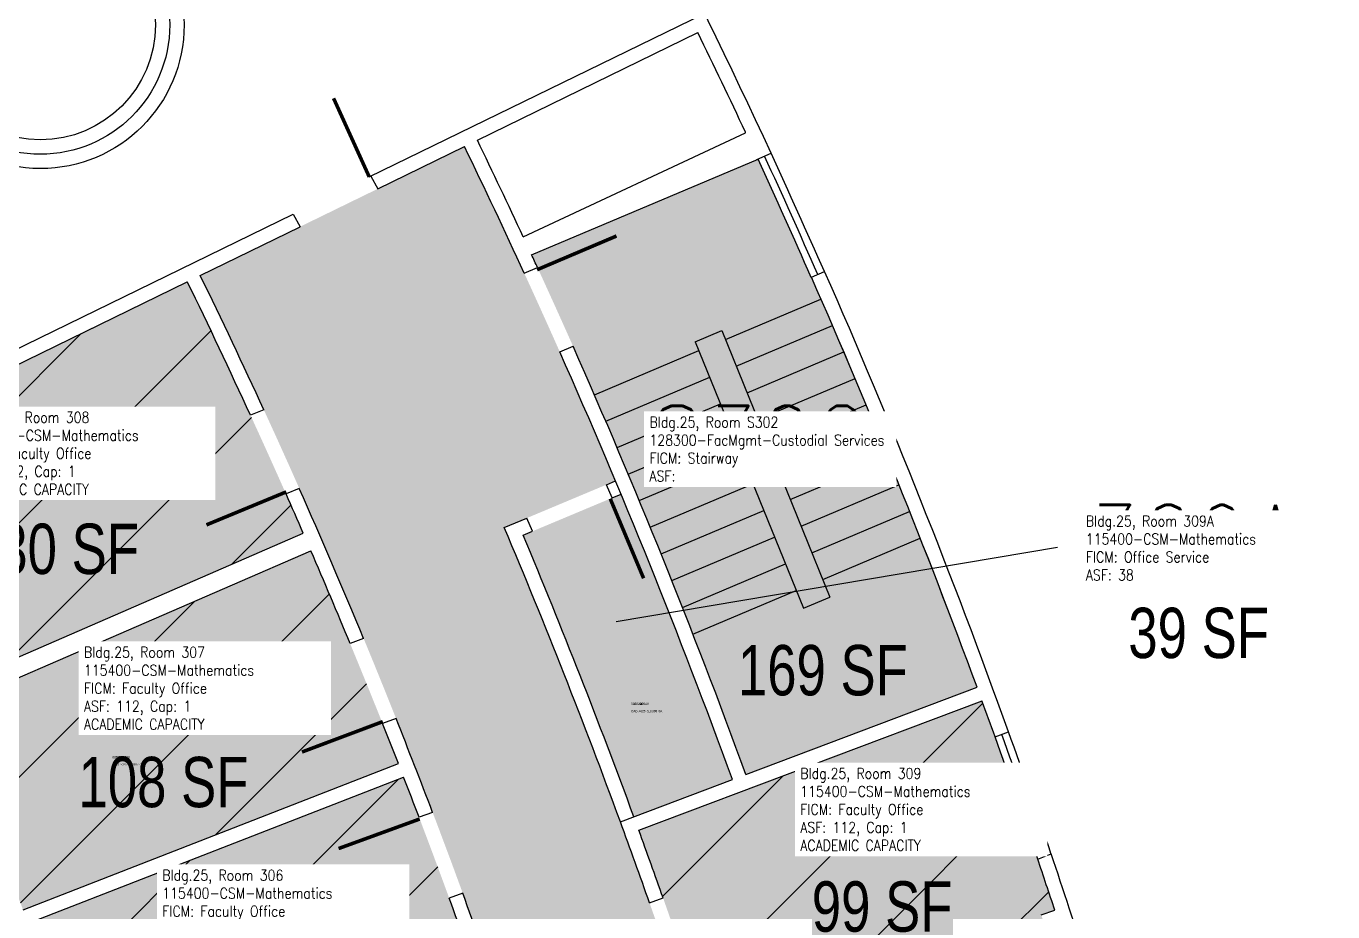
# Model space of a CAD drawing. Header units: inches. Extents: x -325 to 762, y 0 to 3497.
# Drawn here: x 57 to 603, y 2756 to 3125 of the extents above; entities that cross this region are included whole.
import ezdxf
from ezdxf.enums import TextEntityAlignment as Align

# ---------------------------------------------------------------- set-up
doc = ezdxf.new("R2010")
doc.units = ezdxf.units.IN
doc.header["$LTSCALE"] = 10
doc.header["$MEASUREMENT"] = 0
for name, color, linetype in [('A-DOOR', 2, 'CONTINUOUS'), ('A-FLOR', 3, 'CONTINUOUS'), ('A-GLAZ', 1, 'CONTINUOUS'), ('A-GLAZ-SILL', 2, 'CONTINUOUS'), ('A-IDEN-CNUM', 7, 'CONTINUOUS'), ('A-IDEN-RNUM', 7, 'CONTINUOUS'), ('A-IDEN-SNUM', 4, 'CONTINUOUS'), ('A-IDEN-VNUM', 4, 'CONTINUOUS'), ('A-WALL', 5, 'CONTINUOUS'), ('AREA-TEXT', 3, 'CONTINUOUS'), ('Rooms-Capacity', 4, 'CONTINUOUS'), ('Rooms-Category-Color', 7, 'CONTINUOUS'), ('Rooms-College-Color', 7, 'CONTINUOUS'), ('Rooms-Department-Color', 7, 'CONTINUOUS'), ('Rooms-Division-Color', 7, 'CONTINUOUS'), ('Rooms-Information', 7, 'CONTINUOUS')]:
    doc.layers.add(name, color=color, linetype=linetype)
doc.styles.add('AREA', font='arial.ttf', dxfattribs={"width": 0.75, "height": 24})
doc.styles.add('ROOMSNUMBER', font='txt', dxfattribs={"height": 0.03})
doc.styles.add('ROOMVNUMBER', font='simplex.shx', dxfattribs={"width": 0.85})
pattern_1 = [(45, (0, 0), (-26.51650429449553, 26.51650429449553), [])]

msp = doc.modelspace()

# ---------------------------------------------------------------- hatches: boundary and pattern name
at = {"layer": 'Rooms-Capacity'}
h = msp.add_hatch(dxfattribs=at)
h.set_pattern_fill('ANSI31', color=256, scale=300, style=0)
h.set_pattern_definition(pattern_1)
edge = h.paths.add_edge_path()
edge.add_arc((-2305.089014902891, 1834.524639947585), 2703.000007867759, 23.53547173843331, 25.98488644532429)
edge.add_line((124.6637737826691, 3018.800971049349), (-26.3289932458415, 2945.145098803098))
edge.add_arc((-2305.088993964805, 1834.524649644153), 2534.999984806057, 23.541085229107125, 25.983645560857383, ccw=False)
edge.add_line((18.93284542870379, 2847.020285678561), (173.0566222743378, 2913.877799702342))
h = msp.add_hatch(dxfattribs=at)
h.set_pattern_fill('ANSI31', color=256, scale=300, style=0)
h.set_pattern_definition(pattern_1)
edge = h.paths.add_edge_path()
edge.add_arc((-2305.08899311188, 1834.524648749717), 2702.999984369502, 21.33213882878132, 23.36606441070555)
edge.add_line((176.2371260450468, 2906.545919943134), (22.11334919941282, 2839.688405944499))
edge.add_arc((-2305.089010821953, 1834.524642262269), 2535.000003216735, 21.335322365506784, 23.360450886171577, ccw=False)
edge.add_line((56.18011406075811, 2756.82239038078), (212.7212266625152, 2817.805184863972))
h = msp.add_hatch(dxfattribs=at)
h.set_pattern_fill('ANSI31', color=256, scale=300, style=0)
h.set_pattern_definition(pattern_1)
edge = h.paths.add_edge_path()
edge.add_arc((-2305.089009581289, 1834.524638304884), 2934.000003284265, 18.2191393767292, 18.28296586338976)
edge.add_arc((-2305.089064226916, 1834.524713905711), 2934.000031454567, 18.277724536298194, 18.282964126798618, ccw=False)
edge.add_line((480.8832717576311, 2754.695528322364), (486.5650199466631, 2756.62430689251))
edge.add_arc((-2305.089007656739, 1834.524643169805), 2939.999999944188, 18.27869160799702, 20.08256463377256)
edge.add_line((456.1554226019666, 2844.043932751286), (313.0091624894426, 2789.998855851124))
edge.add_arc((-2305.089007668371, 1834.524642798017), 2787.000000070532, 18.19109773667691, 20.049540316942114, ccw=False)
edge.add_line((342.6183174290941, 2704.590686853508), (481.822721365957, 2751.846295729744))
h = msp.add_hatch(dxfattribs=at)
h.set_pattern_fill('ANSI31', color=256, scale=300, style=0)
h.set_pattern_definition(pattern_1)
edge = h.paths.add_edge_path()
edge.add_arc((-2305.089037349069, 1834.524632199203), 2703.00003158322, 19.18166740031758, 21.20495614433664)
edge.add_line((214.8976650798008, 2812.21384167252), (58.35645189520574, 2751.231008034664))
edge.add_arc((-2305.088999575169, 1834.524645971811), 2534.999991385111, 19.185924228670274, 21.199711029841012, ccw=False)
edge.add_line((89.10982680705047, 2667.613438401836), (247.844615254669, 2722.634386757853))
at = {"layer": 'Rooms-Category-Color', "true_color": 0xadadad}
h = msp.add_hatch(color=253, dxfattribs=at)
edge = h.paths.add_edge_path()
edge.add_arc((-2305.089012571206, 1834.524642615237), 2685.000004883859, 2.680122461060307, 6.009516619147803, ccw=False)
edge.add_line((376.9740249776528, 1960.074986463877), (400.9176876248107, 1961.838290253188))
edge.add_arc((-2305.089007621355, 1834.524643226175), 2708.999999895975, -0.14923716504131335, 2.6936960249763047, ccw=False)
edge.add_line((403.9018028677688, 1827.468573365825), (361.9015771598802, 1827.438024315516))
edge.add_arc((-2690.659521096482, 1847.663844266196), 3052.628104172004, 356.47616770335486, 359.6203721645956, ccw=False)
edge.add_line((356.1970365421162, 1660.037994353565), (398.0843439215109, 1656.944151733535))
edge.add_arc((-5900.776047770278, 2177.898391182503), 6320.36672619742, 353.81799844341, 355.27204957289626, ccw=False)
edge.add_line((382.8367408813224, 1497.276707780081), (359.0595314988182, 1500.552247639279))
edge.add_arc((-1569.74639093911, 1734.833029545382), 1942.982184993512, 351.48423332969134, 353.07454191912336, ccw=False)
edge.add_line((351.8147101701484, 1447.11319028167), (288.4406572916791, 1455.770688339601))
edge.add_arc((-2305.089007749584, 1834.524643104202), 2621.040000018861, 349.5184109181256, 351.69137152447735, ccw=False)
edge.add_line((272.214784864454, 1357.706184698734), (335.5329564885483, 1348.375857141334))
edge.add_arc((-2305.089006778168, 1834.524648241203), 2684.999999995239, 349.42011848733335, 349.5684337207498, ccw=False)
edge.add_line((334.2656712793992, 1341.542008191812), (357.8805320152328, 1337.257883403915))
edge.add_arc((-2288.648014137146, 1828.422161913715), 2691.719839449023, 329.78649103858254, 349.486203159355, ccw=False)
edge.add_line((37.41831449803567, 473.8849240080444), (143.4365957939312, 412.2582192313848))
edge.add_arc((-2276.852403584197, 1812.192867436944), 2795.999974920815, 329.9542111320351, 331.0300489721218)
edge.add_arc((-2276.852404262776, 1812.192866802184), 2795.99997520704, 331.0300489902369, 332.5713902833464)
edge.add_line((204.8365791067481, 524.2349283662625), (160.1398151628969, 547.4318528720498))
edge.add_arc((-2305.090096059248, 1834.524948450896), 2781.001106053552, 332.4310014235534, 356.2309180593987)
edge.add_line((469.8959433921859, 1651.714574782643), (496.8252698892043, 1649.753485112916))
edge.add_arc((-2305.089007297025, 1834.524643598049), 2807.999999591874, 356.2271145859517, 357.3291228139134)
edge.add_line((499.8606327363536, 1703.675438080448), (502.2477746309028, 1773.498497123363))
edge.add_arc((-2305.089007808687, 1834.524642555099), 2808.000000082714, 358.754695199385, 359.8566391173927)
edge.add_line((502.9022023939774, 1827.498698554467), (475.9020962902591, 1827.490482599008))
edge.add_arc((-2305.089008352737, 1834.52464307847), 2781.000000632348, 359.8550779800285, 382.8913336785271)
edge.add_line((256.891257874169, 2916.290846553617), (303.2755612375506, 2935.736018582017))
edge.add_arc((-2275.305015167632, 1854.746569935257), 2795.999995904811, 22.74434717599586, 24.80482048592064)
edge.add_arc((-2275.3050125855, 1854.746571431475), 2795.999992933196, 24.80482048028733, 25.88065831385877)
edge.add_line((240.2706686520264, 3075.195239933672), (130.0563725979314, 3021.431537893134))
edge.add_arc((-2303.272265501725, 1835.045216972369), 2707.138851899517, 5.986642908536908, 25.991870559764493, ccw=False)
edge.add_line((389.1024915130124, 2117.39062822191), (365.1556280964301, 2115.627088730688))
h = msp.add_hatch(color=253, dxfattribs=at)
edge = h.paths.add_edge_path()
edge.add_line((357.6485776976929, 2813.265925479586), (454.0893369579003, 2849.677273178007))
edge.add_arc((-2305.089007715369, 1834.524643244989), 2939.999999961539, 20.19950006697597, 24.84814628918)
edge.add_line((362.7395742685781, 3069.956007960717), (268.272992391257, 3030.08264803281))
edge.add_arc((-2275.305018725914, 1854.74656819046), 2801.99999986045, 20.003893342413676, 24.80070606232482, ccw=False)
at = {"layer": 'Rooms-Category-Color', "true_color": 0xfa9ba3}
h = msp.add_hatch(color=241, dxfattribs=at)
edge = h.paths.add_edge_path()
edge.add_arc((-2305.089014902891, 1834.524639947585), 2703.000007867759, 23.53547173843331, 25.98488644532429)
edge.add_line((124.6637737826691, 3018.800971049349), (-26.3289932458415, 2945.145098803098))
edge.add_arc((-2305.088993964805, 1834.524649644153), 2534.999984806057, 23.541085229107125, 25.983645560857383, ccw=False)
edge.add_line((18.93284542870379, 2847.020285678561), (173.0566222743378, 2913.877799702342))
h = msp.add_hatch(color=241, dxfattribs=at)
edge = h.paths.add_edge_path()
edge.add_line((264.7526391320071, 2913.080580607067), (305.59528109245, 2930.202583862469))
edge.add_arc((-2298.785151521537, 1845.73897377912), 2821.144937676479, 20.01121993872289, 22.60683749147728, ccw=False)
edge.add_line((352.0349286049604, 2811.146484717261), (310.9459980353713, 2795.633299194742))
edge.add_arc((-2305.08900324805, 1834.524645144224), 2786.999995125717, 20.17289585689889, 22.76766771836569)
h = msp.add_hatch(color=241, dxfattribs=at)
edge = h.paths.add_edge_path()
edge.add_arc((-2305.08899311188, 1834.524648749717), 2702.999984369502, 21.33213882878132, 23.36606441070555)
edge.add_line((176.2371260450468, 2906.545919943134), (22.11334919941282, 2839.688405944499))
edge.add_arc((-2305.089010821953, 1834.524642262269), 2535.000003216735, 21.335322365506784, 23.360450886171577, ccw=False)
edge.add_line((56.18011406075811, 2756.82239038078), (212.7212266625152, 2817.805184863972))
h = msp.add_hatch(color=241, dxfattribs=at)
edge = h.paths.add_edge_path()
edge.add_arc((-2305.089009581289, 1834.524638304884), 2934.000003284265, 18.2191393767292, 18.28296586338976)
edge.add_arc((-2305.089064226916, 1834.524713905711), 2934.000031454567, 18.277724536298194, 18.282964126798618, ccw=False)
edge.add_line((480.8832717576311, 2754.695528322364), (486.5650199466631, 2756.62430689251))
edge.add_arc((-2305.089007656739, 1834.524643169805), 2939.999999944188, 18.27869160799702, 20.08256463377256)
edge.add_line((456.1554226019666, 2844.043932751286), (313.0091624894426, 2789.998855851124))
edge.add_arc((-2305.089007668371, 1834.524642798017), 2787.000000070532, 18.19109773667691, 20.049540316942114, ccw=False)
edge.add_line((342.6183174290941, 2704.590686853508), (481.822721365957, 2751.846295729744))
h = msp.add_hatch(color=241, dxfattribs=at)
edge = h.paths.add_edge_path()
edge.add_arc((-2305.089037349069, 1834.524632199203), 2703.00003158322, 19.18166740031758, 21.20495614433664)
edge.add_line((214.8976650798008, 2812.21384167252), (58.35645189520574, 2751.231008034664))
edge.add_arc((-2305.088999575169, 1834.524645971811), 2534.999991385111, 19.185924228670274, 21.199711029841012, ccw=False)
edge.add_line((89.10982680705047, 2667.613438401836), (247.844615254669, 2722.634386757853))
at = {"layer": 'Rooms-College-Color', "true_color": 0xadadad}
h = msp.add_hatch(color=253, dxfattribs=at)
edge = h.paths.add_edge_path()
edge.add_arc((-2305.089012571206, 1834.524642615237), 2685.000004883859, 2.680122461060307, 6.009516619147803, ccw=False)
edge.add_line((376.9740249776528, 1960.074986463877), (400.9176876248107, 1961.838290253188))
edge.add_arc((-2305.089007621355, 1834.524643226175), 2708.999999895975, -0.14923716504131335, 2.6936960249763047, ccw=False)
edge.add_line((403.9018028677688, 1827.468573365825), (361.9015771598802, 1827.438024315516))
edge.add_arc((-2690.659521096482, 1847.663844266196), 3052.628104172004, 356.47616770335486, 359.6203721645956, ccw=False)
edge.add_line((356.1970365421162, 1660.037994353565), (398.0843439215109, 1656.944151733535))
edge.add_arc((-5900.776047770278, 2177.898391182503), 6320.36672619742, 353.81799844341, 355.27204957289626, ccw=False)
edge.add_line((382.8367408813224, 1497.276707780081), (359.0595314988182, 1500.552247639279))
edge.add_arc((-1569.74639093911, 1734.833029545382), 1942.982184993512, 351.48423332969134, 353.07454191912336, ccw=False)
edge.add_line((351.8147101701484, 1447.11319028167), (288.4406572916791, 1455.770688339601))
edge.add_arc((-2305.089007749584, 1834.524643104202), 2621.040000018861, 349.5184109181256, 351.69137152447735, ccw=False)
edge.add_line((272.214784864454, 1357.706184698734), (335.5329564885483, 1348.375857141334))
edge.add_arc((-2305.089006778168, 1834.524648241203), 2684.999999995239, 349.42011848733335, 349.5684337207498, ccw=False)
edge.add_line((334.2656712793992, 1341.542008191812), (357.8805320152328, 1337.257883403915))
edge.add_arc((-2288.648014137146, 1828.422161913715), 2691.719839449023, 329.78649103858254, 349.486203159355, ccw=False)
edge.add_line((37.41831449803567, 473.8849240080444), (143.4365957939312, 412.2582192313848))
edge.add_arc((-2276.852403584197, 1812.192867436944), 2795.999974920815, 329.9542111320351, 331.0300489721218)
edge.add_arc((-2276.852404262776, 1812.192866802184), 2795.99997520704, 331.0300489902369, 332.5713902833464)
edge.add_line((204.8365791067481, 524.2349283662625), (160.1398151628969, 547.4318528720498))
edge.add_arc((-2305.090096059248, 1834.524948450896), 2781.001106053552, 332.4310014235534, 356.2309180593987)
edge.add_line((469.8959433921859, 1651.714574782643), (496.8252698892043, 1649.753485112916))
edge.add_arc((-2305.089007297025, 1834.524643598049), 2807.999999591874, 356.2271145859517, 357.3291228139134)
edge.add_line((499.8606327363536, 1703.675438080448), (502.2477746309028, 1773.498497123363))
edge.add_arc((-2305.089007808687, 1834.524642555099), 2808.000000082714, 358.754695199385, 359.8566391173927)
edge.add_line((502.9022023939774, 1827.498698554467), (475.9020962902591, 1827.490482599008))
edge.add_arc((-2305.089008352737, 1834.52464307847), 2781.000000632348, 359.8550779800285, 382.8913336785271)
edge.add_line((256.891257874169, 2916.290846553617), (303.2755612375506, 2935.736018582017))
edge.add_arc((-2275.305015167632, 1854.746569935257), 2795.999995904811, 22.74434717599586, 24.80482048592064)
edge.add_arc((-2275.3050125855, 1854.746571431475), 2795.999992933196, 24.80482048028733, 25.88065831385877)
edge.add_line((240.2706686520264, 3075.195239933672), (130.0563725979314, 3021.431537893134))
edge.add_arc((-2303.272265501725, 1835.045216972369), 2707.138851899517, 5.986642908536908, 25.991870559764493, ccw=False)
edge.add_line((389.1024915130124, 2117.39062822191), (365.1556280964301, 2115.627088730688))
h = msp.add_hatch(color=253, dxfattribs=at)
edge = h.paths.add_edge_path()
edge.add_line((357.6485776976929, 2813.265925479586), (454.0893369579003, 2849.677273178007))
edge.add_arc((-2305.089007715369, 1834.524643244989), 2939.999999961539, 20.19950006697597, 24.84814628918)
edge.add_line((362.7395742685781, 3069.956007960717), (268.272992391257, 3030.08264803281))
edge.add_arc((-2275.305018725914, 1854.74656819046), 2801.99999986045, 20.003893342413676, 24.80070606232482, ccw=False)
at = {"layer": 'Rooms-College-Color', "true_color": 0xffe090}
h = msp.add_hatch(color=41, dxfattribs=at)
edge = h.paths.add_edge_path()
edge.add_arc((-2305.089014902891, 1834.524639947585), 2703.000007867759, 23.53547173843331, 25.98488644532429)
edge.add_line((124.6637737826691, 3018.800971049349), (-26.3289932458415, 2945.145098803098))
edge.add_arc((-2305.088993964805, 1834.524649644153), 2534.999984806057, 23.541085229107125, 25.983645560857383, ccw=False)
edge.add_line((18.93284542870379, 2847.020285678561), (173.0566222743378, 2913.877799702342))
h = msp.add_hatch(color=41, dxfattribs=at)
edge = h.paths.add_edge_path()
edge.add_line((264.7526391320071, 2913.080580607067), (305.59528109245, 2930.202583862469))
edge.add_arc((-2298.785151521537, 1845.73897377912), 2821.144937676479, 20.01121993872289, 22.60683749147728, ccw=False)
edge.add_line((352.0349286049604, 2811.146484717261), (310.9459980353713, 2795.633299194742))
edge.add_arc((-2305.08900324805, 1834.524645144224), 2786.999995125717, 20.17289585689889, 22.76766771836569)
h = msp.add_hatch(color=41, dxfattribs=at)
edge = h.paths.add_edge_path()
edge.add_arc((-2305.08899311188, 1834.524648749717), 2702.999984369502, 21.33213882878132, 23.36606441070555)
edge.add_line((176.2371260450468, 2906.545919943134), (22.11334919941282, 2839.688405944499))
edge.add_arc((-2305.089010821953, 1834.524642262269), 2535.000003216735, 21.335322365506784, 23.360450886171577, ccw=False)
edge.add_line((56.18011406075811, 2756.82239038078), (212.7212266625152, 2817.805184863972))
h = msp.add_hatch(color=41, dxfattribs=at)
edge = h.paths.add_edge_path()
edge.add_arc((-2305.089009581289, 1834.524638304884), 2934.000003284265, 18.2191393767292, 18.28296586338976)
edge.add_arc((-2305.089064226916, 1834.524713905711), 2934.000031454567, 18.277724536298194, 18.282964126798618, ccw=False)
edge.add_line((480.8832717576311, 2754.695528322364), (486.5650199466631, 2756.62430689251))
edge.add_arc((-2305.089007656739, 1834.524643169805), 2939.999999944188, 18.27869160799702, 20.08256463377256)
edge.add_line((456.1554226019666, 2844.043932751286), (313.0091624894426, 2789.998855851124))
edge.add_arc((-2305.089007668371, 1834.524642798017), 2787.000000070532, 18.19109773667691, 20.049540316942114, ccw=False)
edge.add_line((342.6183174290941, 2704.590686853508), (481.822721365957, 2751.846295729744))
h = msp.add_hatch(color=41, dxfattribs=at)
edge = h.paths.add_edge_path()
edge.add_arc((-2305.089037349069, 1834.524632199203), 2703.00003158322, 19.18166740031758, 21.20495614433664)
edge.add_line((214.8976650798008, 2812.21384167252), (58.35645189520574, 2751.231008034664))
edge.add_arc((-2305.088999575169, 1834.524645971811), 2534.999991385111, 19.185924228670274, 21.199711029841012, ccw=False)
edge.add_line((89.10982680705047, 2667.613438401836), (247.844615254669, 2722.634386757853))
at = {"layer": 'Rooms-Department-Color', "true_color": 0xacacac}
h = msp.add_hatch(color=253, dxfattribs=at)
edge = h.paths.add_edge_path()
edge.add_arc((-2305.089012571206, 1834.524642615237), 2685.000004883859, 2.680122461060307, 6.009516619147803, ccw=False)
edge.add_line((376.9740249776528, 1960.074986463877), (400.9176876248107, 1961.838290253188))
edge.add_arc((-2305.089007621355, 1834.524643226175), 2708.999999895975, -0.14923716504131335, 2.6936960249763047, ccw=False)
edge.add_line((403.9018028677688, 1827.468573365825), (361.9015771598802, 1827.438024315516))
edge.add_arc((-2690.659521096482, 1847.663844266196), 3052.628104172004, 356.47616770335486, 359.6203721645956, ccw=False)
edge.add_line((356.1970365421162, 1660.037994353565), (398.0843439215109, 1656.944151733535))
edge.add_arc((-5900.776047770278, 2177.898391182503), 6320.36672619742, 353.81799844341, 355.27204957289626, ccw=False)
edge.add_line((382.8367408813224, 1497.276707780081), (359.0595314988182, 1500.552247639279))
edge.add_arc((-1569.74639093911, 1734.833029545382), 1942.982184993512, 351.48423332969134, 353.07454191912336, ccw=False)
edge.add_line((351.8147101701484, 1447.11319028167), (288.4406572916791, 1455.770688339601))
edge.add_arc((-2305.089007749584, 1834.524643104202), 2621.040000018861, 349.5184109181256, 351.69137152447735, ccw=False)
edge.add_line((272.214784864454, 1357.706184698734), (335.5329564885483, 1348.375857141334))
edge.add_arc((-2305.089006778168, 1834.524648241203), 2684.999999995239, 349.42011848733335, 349.5684337207498, ccw=False)
edge.add_line((334.2656712793992, 1341.542008191812), (357.8805320152328, 1337.257883403915))
edge.add_arc((-2288.648014137146, 1828.422161913715), 2691.719839449023, 329.78649103858254, 349.486203159355, ccw=False)
edge.add_line((37.41831449803567, 473.8849240080444), (143.4365957939312, 412.2582192313848))
edge.add_arc((-2276.852403584197, 1812.192867436944), 2795.999974920815, 329.9542111320351, 331.0300489721218)
edge.add_arc((-2276.852404262776, 1812.192866802184), 2795.99997520704, 331.0300489902369, 332.5713902833464)
edge.add_line((204.8365791067481, 524.2349283662625), (160.1398151628969, 547.4318528720498))
edge.add_arc((-2305.090096059248, 1834.524948450896), 2781.001106053552, 332.4310014235534, 356.2309180593987)
edge.add_line((469.8959433921859, 1651.714574782643), (496.8252698892043, 1649.753485112916))
edge.add_arc((-2305.089007297025, 1834.524643598049), 2807.999999591874, 356.2271145859517, 357.3291228139134)
edge.add_line((499.8606327363536, 1703.675438080448), (502.2477746309028, 1773.498497123363))
edge.add_arc((-2305.089007808687, 1834.524642555099), 2808.000000082714, 358.754695199385, 359.8566391173927)
edge.add_line((502.9022023939774, 1827.498698554467), (475.9020962902591, 1827.490482599008))
edge.add_arc((-2305.089008352737, 1834.52464307847), 2781.000000632348, 359.8550779800285, 382.8913336785271)
edge.add_line((256.891257874169, 2916.290846553617), (303.2755612375506, 2935.736018582017))
edge.add_arc((-2275.305015167632, 1854.746569935257), 2795.999995904811, 22.74434717599586, 24.80482048592064)
edge.add_arc((-2275.3050125855, 1854.746571431475), 2795.999992933196, 24.80482048028733, 25.88065831385877)
edge.add_line((240.2706686520264, 3075.195239933672), (130.0563725979314, 3021.431537893134))
edge.add_arc((-2303.272265501725, 1835.045216972369), 2707.138851899517, 5.986642908536908, 25.991870559764493, ccw=False)
edge.add_line((389.1024915130124, 2117.39062822191), (365.1556280964301, 2115.627088730688))
h = msp.add_hatch(color=253, dxfattribs=at)
edge = h.paths.add_edge_path()
edge.add_line((357.6485776976929, 2813.265925479586), (454.0893369579003, 2849.677273178007))
edge.add_arc((-2305.089007715369, 1834.524643244989), 2939.999999961539, 20.19950006697597, 24.84814628918)
edge.add_line((362.7395742685781, 3069.956007960717), (268.272992391257, 3030.08264803281))
edge.add_arc((-2275.305018725914, 1854.74656819046), 2801.99999986045, 20.003893342413676, 24.80070606232482, ccw=False)
at = {"layer": 'Rooms-Department-Color', "true_color": 0xffe090}
h = msp.add_hatch(color=41, dxfattribs=at)
edge = h.paths.add_edge_path()
edge.add_arc((-2305.089014902891, 1834.524639947585), 2703.000007867759, 23.53547173843331, 25.98488644532429)
edge.add_line((124.6637737826691, 3018.800971049349), (-26.3289932458415, 2945.145098803098))
edge.add_arc((-2305.088993964805, 1834.524649644153), 2534.999984806057, 23.541085229107125, 25.983645560857383, ccw=False)
edge.add_line((18.93284542870379, 2847.020285678561), (173.0566222743378, 2913.877799702342))
h = msp.add_hatch(color=41, dxfattribs=at)
edge = h.paths.add_edge_path()
edge.add_line((264.7526391320071, 2913.080580607067), (305.59528109245, 2930.202583862469))
edge.add_arc((-2298.785151521537, 1845.73897377912), 2821.144937676479, 20.01121993872289, 22.60683749147728, ccw=False)
edge.add_line((352.0349286049604, 2811.146484717261), (310.9459980353713, 2795.633299194742))
edge.add_arc((-2305.08900324805, 1834.524645144224), 2786.999995125717, 20.17289585689889, 22.76766771836569)
h = msp.add_hatch(color=41, dxfattribs=at)
edge = h.paths.add_edge_path()
edge.add_arc((-2305.08899311188, 1834.524648749717), 2702.999984369502, 21.33213882878132, 23.36606441070555)
edge.add_line((176.2371260450468, 2906.545919943134), (22.11334919941282, 2839.688405944499))
edge.add_arc((-2305.089010821953, 1834.524642262269), 2535.000003216735, 21.335322365506784, 23.360450886171577, ccw=False)
edge.add_line((56.18011406075811, 2756.82239038078), (212.7212266625152, 2817.805184863972))
h = msp.add_hatch(color=41, dxfattribs=at)
edge = h.paths.add_edge_path()
edge.add_arc((-2305.089009581289, 1834.524638304884), 2934.000003284265, 18.2191393767292, 18.28296586338976)
edge.add_arc((-2305.089064226916, 1834.524713905711), 2934.000031454567, 18.277724536298194, 18.282964126798618, ccw=False)
edge.add_line((480.8832717576311, 2754.695528322364), (486.5650199466631, 2756.62430689251))
edge.add_arc((-2305.089007656739, 1834.524643169805), 2939.999999944188, 18.27869160799702, 20.08256463377256)
edge.add_line((456.1554226019666, 2844.043932751286), (313.0091624894426, 2789.998855851124))
edge.add_arc((-2305.089007668371, 1834.524642798017), 2787.000000070532, 18.19109773667691, 20.049540316942114, ccw=False)
edge.add_line((342.6183174290941, 2704.590686853508), (481.822721365957, 2751.846295729744))
h = msp.add_hatch(color=41, dxfattribs=at)
edge = h.paths.add_edge_path()
edge.add_arc((-2305.089037349069, 1834.524632199203), 2703.00003158322, 19.18166740031758, 21.20495614433664)
edge.add_line((214.8976650798008, 2812.21384167252), (58.35645189520574, 2751.231008034664))
edge.add_arc((-2305.088999575169, 1834.524645971811), 2534.999991385111, 19.185924228670274, 21.199711029841012, ccw=False)
edge.add_line((89.10982680705047, 2667.613438401836), (247.844615254669, 2722.634386757853))
at = {"layer": 'Rooms-Division-Color', "true_color": 0xadadad}
h = msp.add_hatch(color=253, dxfattribs=at)
edge = h.paths.add_edge_path()
edge.add_arc((-2305.089012571206, 1834.524642615237), 2685.000004883859, 2.680122461060307, 6.009516619147803, ccw=False)
edge.add_line((376.9740249776528, 1960.074986463877), (400.9176876248107, 1961.838290253188))
edge.add_arc((-2305.089007621355, 1834.524643226175), 2708.999999895975, -0.14923716504131335, 2.6936960249763047, ccw=False)
edge.add_line((403.9018028677688, 1827.468573365825), (361.9015771598802, 1827.438024315516))
edge.add_arc((-2690.659521096482, 1847.663844266196), 3052.628104172004, 356.47616770335486, 359.6203721645956, ccw=False)
edge.add_line((356.1970365421162, 1660.037994353565), (398.0843439215109, 1656.944151733535))
edge.add_arc((-5900.776047770278, 2177.898391182503), 6320.36672619742, 353.81799844341, 355.27204957289626, ccw=False)
edge.add_line((382.8367408813224, 1497.276707780081), (359.0595314988182, 1500.552247639279))
edge.add_arc((-1569.74639093911, 1734.833029545382), 1942.982184993512, 351.48423332969134, 353.07454191912336, ccw=False)
edge.add_line((351.8147101701484, 1447.11319028167), (288.4406572916791, 1455.770688339601))
edge.add_arc((-2305.089007749584, 1834.524643104202), 2621.040000018861, 349.5184109181256, 351.69137152447735, ccw=False)
edge.add_line((272.214784864454, 1357.706184698734), (335.5329564885483, 1348.375857141334))
edge.add_arc((-2305.089006778168, 1834.524648241203), 2684.999999995239, 349.42011848733335, 349.5684337207498, ccw=False)
edge.add_line((334.2656712793992, 1341.542008191812), (357.8805320152328, 1337.257883403915))
edge.add_arc((-2288.648014137146, 1828.422161913715), 2691.719839449023, 329.78649103858254, 349.486203159355, ccw=False)
edge.add_line((37.41831449803567, 473.8849240080444), (143.4365957939312, 412.2582192313848))
edge.add_arc((-2276.852403584197, 1812.192867436944), 2795.999974920815, 329.9542111320351, 331.0300489721218)
edge.add_arc((-2276.852404262776, 1812.192866802184), 2795.99997520704, 331.0300489902369, 332.5713902833464)
edge.add_line((204.8365791067481, 524.2349283662625), (160.1398151628969, 547.4318528720498))
edge.add_arc((-2305.090096059248, 1834.524948450896), 2781.001106053552, 332.4310014235534, 356.2309180593987)
edge.add_line((469.8959433921859, 1651.714574782643), (496.8252698892043, 1649.753485112916))
edge.add_arc((-2305.089007297025, 1834.524643598049), 2807.999999591874, 356.2271145859517, 357.3291228139134)
edge.add_line((499.8606327363536, 1703.675438080448), (502.2477746309028, 1773.498497123363))
edge.add_arc((-2305.089007808687, 1834.524642555099), 2808.000000082714, 358.754695199385, 359.8566391173927)
edge.add_line((502.9022023939774, 1827.498698554467), (475.9020962902591, 1827.490482599008))
edge.add_arc((-2305.089008352737, 1834.52464307847), 2781.000000632348, 359.8550779800285, 382.8913336785271)
edge.add_line((256.891257874169, 2916.290846553617), (303.2755612375506, 2935.736018582017))
edge.add_arc((-2275.305015167632, 1854.746569935257), 2795.999995904811, 22.74434717599586, 24.80482048592064)
edge.add_arc((-2275.3050125855, 1854.746571431475), 2795.999992933196, 24.80482048028733, 25.88065831385877)
edge.add_line((240.2706686520264, 3075.195239933672), (130.0563725979314, 3021.431537893134))
edge.add_arc((-2303.272265501725, 1835.045216972369), 2707.138851899517, 5.986642908536908, 25.991870559764493, ccw=False)
edge.add_line((389.1024915130124, 2117.39062822191), (365.1556280964301, 2115.627088730688))
h = msp.add_hatch(color=253, dxfattribs=at)
edge = h.paths.add_edge_path()
edge.add_line((357.6485776976929, 2813.265925479586), (454.0893369579003, 2849.677273178007))
edge.add_arc((-2305.089007715369, 1834.524643244989), 2939.999999961539, 20.19950006697597, 24.84814628918)
edge.add_line((362.7395742685781, 3069.956007960717), (268.272992391257, 3030.08264803281))
edge.add_arc((-2275.305018725914, 1854.74656819046), 2801.99999986045, 20.003893342413676, 24.80070606232482, ccw=False)
at = {"layer": 'Rooms-Division-Color', "true_color": 0xffe090}
h = msp.add_hatch(color=41, dxfattribs=at)
edge = h.paths.add_edge_path()
edge.add_arc((-2305.089014902891, 1834.524639947585), 2703.000007867759, 23.53547173843331, 25.98488644532429)
edge.add_line((124.6637737826691, 3018.800971049349), (-26.3289932458415, 2945.145098803098))
edge.add_arc((-2305.088993964805, 1834.524649644153), 2534.999984806057, 23.541085229107125, 25.983645560857383, ccw=False)
edge.add_line((18.93284542870379, 2847.020285678561), (173.0566222743378, 2913.877799702342))
h = msp.add_hatch(color=41, dxfattribs=at)
edge = h.paths.add_edge_path()
edge.add_line((264.7526391320071, 2913.080580607067), (305.59528109245, 2930.202583862469))
edge.add_arc((-2298.785151521537, 1845.73897377912), 2821.144937676479, 20.01121993872289, 22.60683749147728, ccw=False)
edge.add_line((352.0349286049604, 2811.146484717261), (310.9459980353713, 2795.633299194742))
edge.add_arc((-2305.08900324805, 1834.524645144224), 2786.999995125717, 20.17289585689889, 22.76766771836569)
h = msp.add_hatch(color=41, dxfattribs=at)
edge = h.paths.add_edge_path()
edge.add_arc((-2305.08899311188, 1834.524648749717), 2702.999984369502, 21.33213882878132, 23.36606441070555)
edge.add_line((176.2371260450468, 2906.545919943134), (22.11334919941282, 2839.688405944499))
edge.add_arc((-2305.089010821953, 1834.524642262269), 2535.000003216735, 21.335322365506784, 23.360450886171577, ccw=False)
edge.add_line((56.18011406075811, 2756.82239038078), (212.7212266625152, 2817.805184863972))
h = msp.add_hatch(color=41, dxfattribs=at)
edge = h.paths.add_edge_path()
edge.add_arc((-2305.089009581289, 1834.524638304884), 2934.000003284265, 18.2191393767292, 18.28296586338976)
edge.add_arc((-2305.089064226916, 1834.524713905711), 2934.000031454567, 18.277724536298194, 18.282964126798618, ccw=False)
edge.add_line((480.8832717576311, 2754.695528322364), (486.5650199466631, 2756.62430689251))
edge.add_arc((-2305.089007656739, 1834.524643169805), 2939.999999944188, 18.27869160799702, 20.08256463377256)
edge.add_line((456.1554226019666, 2844.043932751286), (313.0091624894426, 2789.998855851124))
edge.add_arc((-2305.089007668371, 1834.524642798017), 2787.000000070532, 18.19109773667691, 20.049540316942114, ccw=False)
edge.add_line((342.6183174290941, 2704.590686853508), (481.822721365957, 2751.846295729744))
h = msp.add_hatch(color=41, dxfattribs=at)
edge = h.paths.add_edge_path()
edge.add_arc((-2305.089037349069, 1834.524632199203), 2703.00003158322, 19.18166740031758, 21.20495614433664)
edge.add_line((214.8976650798008, 2812.21384167252), (58.35645189520574, 2751.231008034664))
edge.add_arc((-2305.088999575169, 1834.524645971811), 2534.999991385111, 19.185924228670274, 21.199711029841012, ccw=False)
edge.add_line((89.10982680705047, 2667.613438401836), (247.844615254669, 2722.634386757853))

# ---------------------------------------------------------------- linework, layer by layer
at = {"layer": 'A-DOOR'}
for points in [[(200.5597634577439, 3062.522887386846, 1.5, 1.5, 0), (185.6832326800809, 3095.305334391537, 0, 0, 0), (186.3662003205404, 3095.615262126084, 0, 0, 0.414213562373095), (168.4602840991006, 3047.956284324172, 0, 0, 0.414213562373095)], [(270.5677483790801, 3023.805874416138, 1.5, 1.5, 0), (303.7049990372047, 3037.874371824319, 0, 0, 0), (303.4119053297923, 3038.564731208141, 0, 0, -0.414213562373095), (284.3431520910249, 2991.35898318095, 0, 0, -0.414213562373095)], [(165.920580268024, 2931.140546886715, 1.5, 1.5, 0), (132.6510986612425, 2917.38767106505, 0, 0, 0), (132.9376169109032, 2916.694556865375, 0, 0, -0.414213562373095), (152.4542227016077, 2963.716914299409, 0, 0, -0.414213562373095)], [(301.0862000916679, 2928.312292358598, 1.5, 1.5, 0), (315.0045192019686, 2895.111684039805, 0, 0, 0), (315.6961985455625, 2895.40164901045, 0, 0, -0.414213562373095), (268.5772711059292, 2914.68393823634, 0, 0, -0.414213562373095)], [(206.2146129795597, 2835.326945255975, 1.5, 1.5, 0), (172.5159898997531, 2822.661922476719, 0, 0, 0), (172.7798445337698, 2821.959867817814, 0, 0, -0.414213562373095), (193.813444856672, 2868.323513693641, 0, 0, -0.414213562373095)], [(221.6090647057877, 2794.706046363804, 1.5, 1.5, 0), (187.7806752362535, 2782.391824272926, 0, 0, 0), (187.5241289288983, 2783.09658238897, 0, 0, 0.414213562373095), (233.6667404921041, 2761.582415004726, 0, 0, 0.414213562373095)], [(334.6600184888825, 2728.445265253539, 1.5, 1.5, 0), (369.8834336512969, 2741.29724836396, 0, 0, 0), (370.1405087449834, 2740.592682956251, 0, 0, 0.414213562373095), (323.9817654268131, 2762.072217747103, 0, 0, 0.414213562373095)]]:
    msp.add_lwpolyline(points, format="xyseb", dxfattribs=at)
at = {"layer": 'A-FLOR'}
for p, q in [((349.1378007308826, 2994.751623642164), (389.0050247983322, 3011.579163537825)), ((353.6497840509772, 2983.630917436913), (393.7871381329446, 3000.572476396296)), ((294.4579906092272, 2971.671845499891), (338.0812019595191, 2990.08474849956)), ((358.161767367701, 2972.510211245341), (398.524121893573, 2989.546740537341)), ((299.2179890204761, 2960.655823877722), (342.5931852857152, 2978.964042294065)), ((362.6737506880313, 2961.38950504488), (403.2159796162173, 2978.501957453588)), ((303.9306373966324, 2949.619816293534), (347.1051686070181, 2967.843336093922)), ((367.185734008291, 2950.268798844594), (407.8627125800244, 2967.438127663331)), ((308.5959382700353, 2938.563823845911), (351.617151932094, 2956.72262988448)), ((371.6977173333249, 2939.148092632542), (412.4643197859809, 2956.355250787221)), ((313.2138915964156, 2927.48784646786), (356.1291352499608, 2945.601923692808)), ((376.2097006496205, 2928.027386442025), (417.0035439693615, 2945.246042660902)), ((317.7844946926307, 2916.391883072393), (360.6411185740492, 2934.481217485799)), ((380.7216839718938, 2916.906680236776), (421.5321417534083, 2934.132349249715)), ((322.3077422957508, 2905.275931409235), (365.1531018969096, 2923.360511281819)), ((385.2336672881578, 2905.785974046338), (425.9983432565828, 2922.992319015846)), ((326.7836265236633, 2894.139988155268), (369.6650852210256, 2912.239805074742)), ((389.7456506105886, 2894.6652678407), (430.4193925025425, 2911.833230501142)), ((331.2121368879152, 2882.984048877292), (374.1770685386372, 2901.119098883697)), ((335.5932602780622, 2871.808108063044), (378.6890518643224, 2889.998392672755))]:
    msp.add_line(p, q, dxfattribs=at)
for radius in [59.99999999999999, 53.99999999999999, 47.99999999999999]:
    msp.add_circle((63.35555462178445, 3125.965602064039), radius, dxfattribs=at)
at = {"layer": 'A-GLAZ'}
for centre, radius, start, end in [((-2274.867632757755, 1854.94805213483), 2907, 23.6660338152751, 24.7333634877825), ((-2305.089007716508, 1834.524643172975), 2943, 18.71808263094936, 19.77080118662585)]:
    msp.add_arc(centre, radius, start, end, dxfattribs=at)
at = {"layer": 'A-GLAZ-SILL'}
for centre, radius, start, end in [((-2274.867632757755, 1854.94805213483), 2904, 23.6660338152751, 24.7333634877825), ((-2274.867632757755, 1854.94805213483), 2910, 23.6660338152751, 24.7333634877825), ((-2305.089007716508, 1834.524643172975), 2946, 18.71808263094936, 19.77080118662585), ((-2305.089007716508, 1834.524643172975), 2940, 18.71808263094936, 19.77080118662585)]:
    msp.add_arc(centre, radius, start, end, dxfattribs=at)
at = {"layer": 'A-IDEN-VNUM'}
msp.add_lwpolyline([(487.6718842694536, 2907.974221257027), (303.5592668876052, 2877.006493957713)], dxfattribs=at)
at = {"layer": 'A-WALL'}
for p, q in [((200.5683949516401, 3062.503866744692), (340.4295830951319, 3130.729636858682)), ((245.6632795372293, 3077.825812725815), (337.6714254209087, 3122.708361807744)), ((264.8346044385121, 3037.495355590711), (357.5390589238391, 3080.889930879231)), ((357.426450345783, 3081.130471352953), (357.516690328835, 3081.172507114242)), ((204.0943262503729, 3057.548036562744), (240.2706686520264, 3075.195239933672)), ((268.2729924024329, 3030.082648030016), (362.7395742574022, 3069.956007966305)), ((362.2956651897416, 3069.768638567532), (368.1826395393596, 3072.4804985621)), ((201.2427311093793, 3062.832815079483), (204.0943262503729, 3057.548036562744)), ((-45.14189141604447, 2942.643784504849), (168.8599733301685, 3047.036162560339)), ((130.0563725979314, 3021.431537893134), (171.7115684488103, 3041.75138402963)), ((168.8599733525202, 3047.036162496078), (171.7115684488103, 3041.75138402963)), ((265.2282714062617, 3022.353779979515), (270.7535145656452, 3024.699534888844)), ((385.0168227442787, 3020.665705995168), (390.5122407005415, 3023.074141279328)), ((-26.32899325701737, 2945.145098805892), (124.6637737826691, 3018.800971049349)), ((336.578711517273, 2993.787943661678), (347.6353102886364, 2998.454818793106)), ((347.6353102886364, 2998.454818793106), (392.7551434860811, 2887.247756802942)), ((336.578711517273, 2993.787943661678), (381.6985447370694, 2882.580881643574)), ((336.578711517273, 2993.787943661678), (381.6985447370694, 2882.580881643574)), ((280.0547671840773, 2989.538339306134), (285.5783863217816, 2991.883404762018)), ((156.5692313500927, 2965.417968842666), (151.0201622174368, 2963.124105060938)), ((299.4652788026364, 2934.138676560948), (303.275561241433, 2935.736018583644)), ((301.8995964145344, 2928.653283375367), (299.4652788026365, 2934.138676560949)), ((171.3875000664279, 2932.588897347915), (165.840798396735, 2930.29601221485)), ((301.8995964145341, 2928.653283375367), (305.5952810921409, 2930.202583862404)), ((256.8912577960646, 2916.290846663489), (266.257551259192, 2920.217372947529)), ((268.6918688710898, 2914.731979761948), (266.257551259192, 2920.217372947529)), ((18.93284542870379, 2847.020285689737), (173.0566222743378, 2913.877799702342)), ((264.7526391320071, 2913.080580607067), (268.6918688710898, 2914.731979761948)), ((22.11334918823695, 2839.688405933323), (176.2371260450468, 2906.545919943134)), ((381.6985447370694, 2882.580881643574), (392.7551434860811, 2887.247756802942)), ((198.2127336525605, 2869.976907453033), (192.5932847635136, 2867.864938427228)), ((357.6485776976929, 2813.265925479586), (454.0893369579003, 2849.677273178007)), ((313.0091624894426, 2789.998855839948), (456.2086285316632, 2844.064020722638)), ((211.7560758033082, 2836.608384931925), (206.1385779866264, 2834.497149182948)), ((461.6076142677352, 2829.004307046997), (467.2215784863815, 2831.12386731943)), ((56.18011406075811, 2756.82239038078), (212.7212266513393, 2817.805184852797)), ((58.35645189520574, 2751.231008034664), (214.8976650909767, 2812.21384165855)), ((305.3325216361568, 2793.513923088553), (352.034928795068, 2811.146484230178)), ((226.9911607169793, 2797.463385003152), (221.3525184207842, 2795.41080448823)), ((479.4115835578427, 2778.005674845072), (485.0281354711638, 2780.126212109345)), ((239.5641869903789, 2763.729205518494), (233.9261192121789, 2761.676834126468)), ((317.5042411052868, 2759.708760599139), (323.1410872378633, 2761.765479136723)), ((480.8832717576311, 2754.695528322364), (486.5650199354873, 2756.624306895304))]:
    msp.add_line(p, q, dxfattribs=at)
for centre, radius, start, end in [((-2305.089007716508, 1834.524643172975), 2946, 24.84821491755232, 34.3496952528285), ((-2305.089007716508, 1834.524643172975), 2940, 25.08927376692161, 25.98639587285997), ((-2305.182063158484, 1834.488620700779), 2940, 25.08396837136739, 25.08914437649203), ((-2275.305018927784, 1854.746568312402), 2796, 24.68310405171727, 25.88065830468409), ((-2275.305018927784, 1854.746568312402), 2802, 24.96779502676144, 25.88092159957185), ((-2275.305018927784, 1854.746568312402), 2802, 24.67950701718243, 24.80070606523842), ((-2305.089007716508, 1834.524643172975), 2709, 24.67419487812059, 25.98492791219866), ((-2305.089007716508, 1834.524643172975), 2940, 20.19950007024796, 23.79399132173294), ((-2305.089007716508, 1834.524643172975), 2940, 20.19950007024796, 23.79373070125695), ((-2305.089007716508, 1834.524643172975), 2946, 19.77266143281558, 23.79373070125695), ((-2305.089007716508, 1834.524643172975), 2703, 24.67911425804384, 25.98488645860849), ((-2275.305018927784, 1854.746568312402), 2796, 20.0024336063786, 23.94519207623661), ((-2275.305018927784, 1854.746568312402), 2802, 20.00389333445495, 23.94317598512739), ((-2305.089007716508, 1834.524643172975), 2517, 359.8380488488259, 26.12008398976325), ((-2305.089007716508, 1834.524643172975), 2703, 23.53547173422508, 23.91561983739759), ((-2305.089007716508, 1834.524643172975), 2709, 22.4716810191423, 23.91239325678539), ((-2305.089004171112, 1834.524644786214), 2780.999996115764, 20.17179290335604, 22.89133367962604), ((-2305.089004171112, 1834.524644786214), 2786.999996115764, 20.17179290335604, 22.76766771780555), ((-2305.089007716508, 1834.524643172975), 2703, 22.47584200320242, 23.36606439571804), ((-2305.089007716508, 1834.524643172975), 2940, 19.77080118662585, 20.08256463735096), ((-2305.089007716508, 1834.524643172975), 2709, 20.82158507764601, 21.71001112611311), ((-2305.089007716508, 1834.524643172975), 2703, 21.33213883258471, 21.7124802032175), ((-2305.089007716508, 1834.524643172975), 2703, 20.82340330026718, 21.20495616377075), ((-2305.089007716508, 1834.524643172975), 2781, 19.43154420638949, 20.17179290936595), ((-2305.089007716508, 1834.524643172975), 2787, 19.43286609006654, 20.04954031421129), ((-2305.089007716508, 1834.524643172975), 2946, 17.79347492975047, 18.72208829933997), ((-2305.089007716508, 1834.524643172975), 2940, 18.27869160787386, 18.71808263094936), ((-2305.089007716508, 1834.524643172975), 2709, 18.17667288812044, 20.06015149365137), ((-2305.089007716508, 1834.524643172975), 2703, 19.18166738130371, 20.06027938586167)]:
    msp.add_arc(centre, radius, start, end, dxfattribs=at)

# ---------------------------------------------------------------- texts
at = {"layer": 'A-IDEN-CNUM', "style": 'ROOMSNUMBER'}
for s, p in [('CAD #025-0_S302-00', (338.0847922080443, 2945.116114760282)), ('CAD #025-0_0309-0A', (309.7404648512602, 2839.238100145478)), ('CAD #025-0_0307-00', (93.38670843478894, 2817.036462382878))]:
    msp.add_text(s, height=0.9599999999999999, dxfattribs=at).set_placement(p)
at = {"layer": 'A-IDEN-RNUM', "style": 'ROOMSNUMBER'}
for s, p in [('S302-00', (338.0847922080443, 2948.116114760282)), ('0309-A0', (309.7404648512602, 2842.238100145478)), ('0307-00', (93.38670843478894, 2820.036462382878))]:
    msp.add_text(s, height=0.9599999999999999, dxfattribs=at).set_placement(p)
at = {"layer": 'A-IDEN-SNUM', "style": 'ROOMSNUMBER'}
for s, p in [('0250S30200', (338.0847922080443, 2948.116114760282)), ('02500309A0', (309.7404648512602, 2842.238100145478)), ('0250030700', (93.38670843478894, 2820.036462382878))]:
    msp.add_text(s, height=0.9599999999999999, dxfattribs=at).set_placement(p)
at = {"layer": 'A-IDEN-VNUM', "style": 'ROOMVNUMBER', "width": 0.85}
for s, rotation, p in [('S302', 359.9999999999868, (317.4445518841894, 2935.475867699366)), ('308', 359.9999999998846, (33.33913262473264, 2929.984047306701)), ('309A', 359.9999999998846, (499.4865401313252, 2894.223108637146)), ('307', 359.9999999998846, (81.55540765734233, 2832.00819450058)), ('309', 359.9999999998846, (380.3772793589703, 2781.459999962243)), ('306', 359.9999999998846, (114.2257599523834, 2739.011269765905))]:
    msp.add_text(s, height=31.5, rotation=rotation, dxfattribs=at).set_placement(p)
at = {"layer": 'AREA-TEXT', "style": 'AREA', "width": 0.75}
for s, p in [('130 SF', (69.04577407904571, 2907.402636761776)), ('39 SF', (546.5503560686484, 2872.334694707533)), ('169 SF', (389.7948497134507, 2856.782628609332)), ('108 SF', (114.7219710081131, 2810.136540051549)), ('99 SF', (414.5136500048698, 2758.220382391009))]:
    msp.add_text(s, height=21, dxfattribs=at).set_placement(p, align=Align.MIDDLE_CENTER)

# ---------------------------------------------------------------- next in the draw order: texts
at = {"layer": 'Rooms-Information', "char_height": 4.5, "width": 100.8, "attachment_point": 7, "style": 'ROOMVNUMBER', "bg_fill": 3, "box_fill_scale": 1.5, "bg_fill_color": 256, "bg_fill_true_color": 13158600, "bg_fill_transparency": 0}
for s, insert in [('Bldg.25, Room 308^M^J115400-CSM-Mathematics^M^JFICM: Faculty Office^M^JASF: 112, Cap: 1^M^JACADEMIC CAPACITY', (33.33913262473264, 2929.984047306701)), ('Bldg.25, Room S302^M^J128300-FacMgmt-Custodial Services^M^JFICM: Stairway^M^JASF: ', (317.4445518841894, 2935.475867699366)), ('Bldg.25, Room 309A^M^J115400-CSM-Mathematics^M^JFICM: Office Service^M^JASF: 38', (499.4865401313252, 2894.223108637146)), ('Bldg.25, Room 307^M^J115400-CSM-Mathematics^M^JFICM: Faculty Office^M^JASF: 112, Cap: 1^M^JACADEMIC CAPACITY', (81.55540765734233, 2832.00819450058)), ('Bldg.25, Room 309^M^J115400-CSM-Mathematics^M^JFICM: Faculty Office^M^JASF: 112, Cap: 1^M^JACADEMIC CAPACITY', (380.3772793589703, 2781.459999962243)), ('Bldg.25, Room 306^M^J115400-CSM-Mathematics^M^JFICM: Faculty Office^M^JASF: 112, Cap: 1^M^JACADEMIC CAPACITY', (114.2257599523834, 2739.011269765905))]:
    msp.add_mtext(s, dxfattribs=dict(at, insert=insert))

doc.saveas('drawing.dxf')
